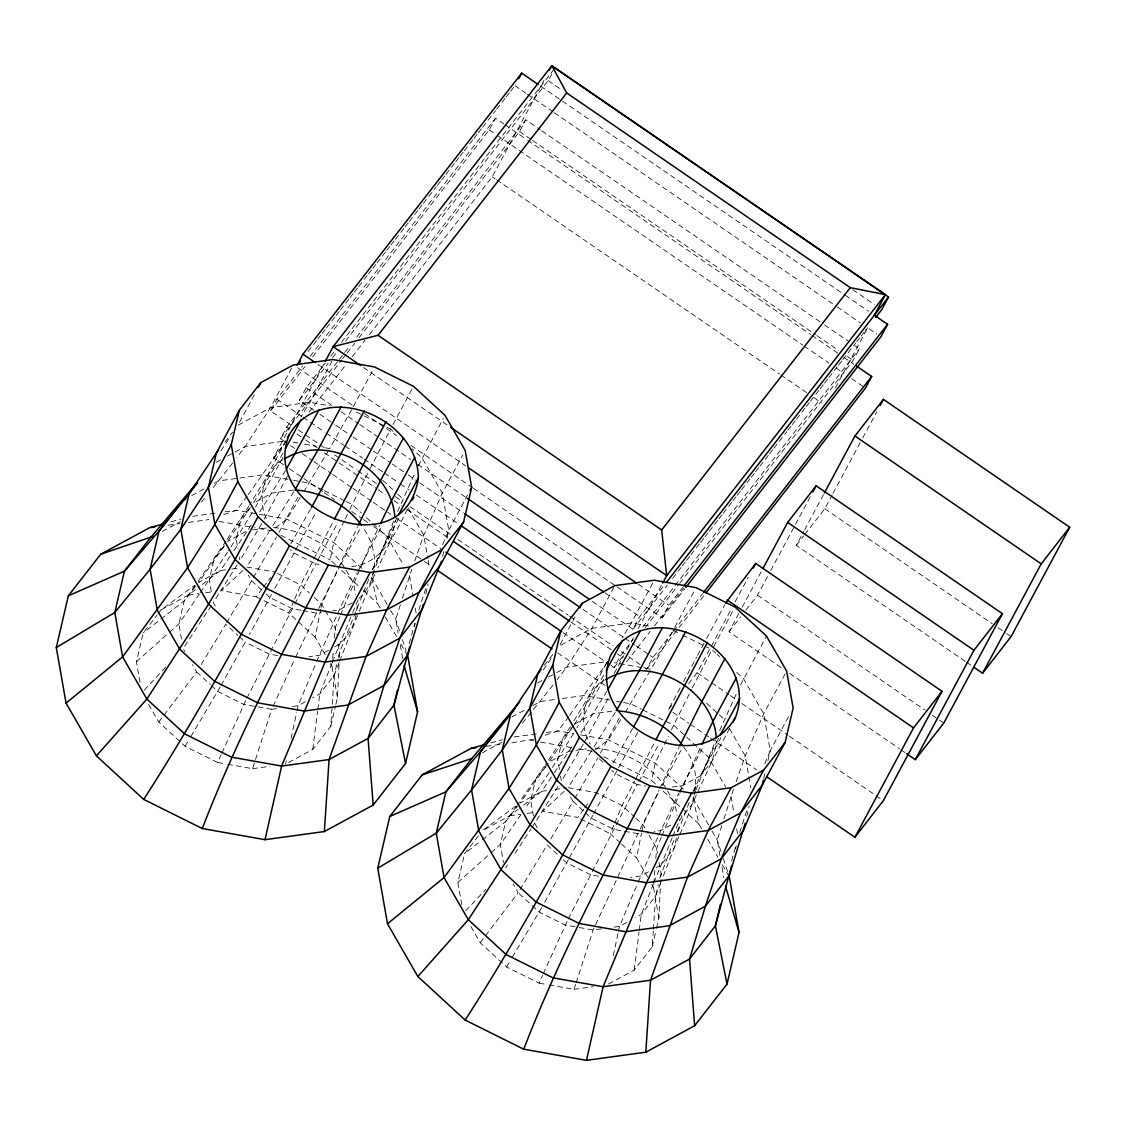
<?xml version="1.0" encoding="UTF-8"?>
<svg xmlns="http://www.w3.org/2000/svg" width="1126" height="1126" viewBox="0 0 1126 1126"><rect width="100%" height="100%" fill="white"/><g stroke="black" fill="none" stroke-linecap="round" stroke-linejoin="round"><path stroke-width="0.75" stroke-dasharray="5 3.75" d="M335.886 704.285L337.462 697.515L339.207 659.372M339.278 657.64L339.517 652.433L337.786 642.552M656.542 928.331L658.907 918.169L660.976 873.1L658.668 859.926M288.608 762.513L312.746 749.423L330.762 726.284L334.169 675.431L337.997 659.006M608.547 983.997L634.205 970.091L652.207 946.938L653.277 931.16M653.39 929.414L655.628 896.099L658.302 884.6M337.462 697.515L332.029 666.578L332.578 659.822M332.719 658.133L333.409 649.688M334.366 637.865L335.182 627.717L339.785 616.626M658.907 918.169L653.488 887.246L654.868 870.356M655.825 858.519L656.641 848.385L661.244 837.28M312.746 749.423L317.574 711.266M317.799 709.535L319.77 693.926L331.776 663.608M634.205 970.091L639.033 931.934M639.244 930.203L641.229 914.593L653.235 884.276M325.273 654.839L315.139 637.232L320.699 609.208M321.037 607.561L321.684 604.268L357.477 526.912M647.577 876.971L636.598 857.899L641.51 833.17M641.834 831.523L643.143 824.922L658.991 790.213M335.295 564.576L330.171 559.861L333.704 542.422L344.514 520.339M655.473 784.062L651.63 780.529L655.163 763.09L668.281 736.277M285.582 764.146L286.314 760.712M291.085 738.36L296.602 712.575M296.968 710.858L298.066 705.706L315.998 663.186M613.276 955.594L618.047 933.243M618.427 931.526L619.525 926.36L637.457 883.854M140.046 682.384L136.443 661.764L143.143 632.995L156.908 615.303M338.377 657.373L339.517 652.433L369.286 577.934M330.762 726.284L335.492 705.974M397.084 517.594L395.451 520.634L390.989 539.776L377.815 568.011M414.424 626.605L415.198 623.297M425.755 594.092L428.119 583.873M442.659 556.328L444.179 549.769M446.853 538.312L448.753 530.121L467.571 495.032M461.815 904.769L457.888 882.432L464.194 855.352M659.836 878.027L674.699 837.983M676.388 838.237L674.108 848.033L661.173 881.686M677.908 831.706L690.097 800.164M652.207 946.938L656.148 930.02M683.665 747.171C706.03 774.519 692.673 807.103 679.4 835.098M718.543 738.248L716.896 741.302L712.448 760.444L697.078 793.38M735.489 848.934L736.263 845.612M746.805 816.449L749.184 806.244M763.738 778.629L765.258 772.084M767.932 760.613L770.212 750.789L789.847 714.165M409.217 643.608L414.861 623.396M731.618 860.911L736.32 844.064M400.363 604.817L395.775 619.399L398.182 633.065M402.404 598.328L411.82 569.179M721.822 825.485L717.234 840.066L719.936 855.45M723.863 818.996L733.842 788.228M418.858 610.039L425.741 588.546M739.782 832.367L747.72 807.553M227.635 764.244L252.562 768.678L271.676 709.324L276.616 708.648M549.094 984.912L574.021 989.346L575.611 984.405M576.146 982.759L593.135 929.992L637.921 833.676L641.173 833.226M414.664 561.1L423.77 535.258L442.279 493.146L462.73 454.988M736.122 781.768L745.229 755.926L763.738 713.8L786.638 671.082M380.081 607.941L377.491 603.423L371.51 577.244L394.311 519.339M339.095 662.623L334.169 675.431L319.77 693.926L312.535 697.853M339.714 661.018L358.603 612.811M701.54 828.609L698.936 824.091L692.969 797.898L695.474 791.423M696.093 789.805L715.77 739.993M660.554 883.277L655.628 896.099L641.229 914.593L635.444 917.732M677.19 831.593L679.062 826.808L678.485 823.542M332.409 662.004L352.044 614.078M653.868 882.671L672.166 837.941M359.264 611.193L374.888 574.288M678.739 836.717L674.108 848.033L660.821 865.12L656.191 867.625M340.446 615.035L371.383 542.45L379.715 525.18M372.523 570.094L395.451 520.634M397.577 511.443L415.395 472.16M661.905 835.703L679.161 794.548M693.982 790.762L696.586 784.484M719.683 730.521L736.108 694.39M352.705 612.488L359.546 596.513M672.827 836.351L678.837 821.952M442.673 544.632L448.753 530.121L442.279 493.146L422.081 458.043L412.003 448.767M764.807 763.681L770.212 750.789L763.738 713.8L743.526 678.711L734.715 670.589M315.139 637.232L288.819 612.994L294.069 600.51M294.731 598.948L300.642 584.887L313.127 560.523M316.659 661.624L339.278 609.87L357.195 572.712M620.299 842.895L610.278 833.662L614.219 824.288M614.88 822.726L622.101 805.554L634.585 781.191M638.118 882.277L657.978 836.801M679.837 792.986L701.174 745.848M658.668 835.239L678.654 793.38M148.618 704.426L158.752 722.048L185.072 746.285L217.656 762.471L221.189 754.631M221.892 753.055L246.087 699.795M470.921 926.571L480.211 942.701L506.531 966.938L539.115 983.139L542.648 975.285M543.351 973.723L567.546 920.463M659.709 788.636L678.936 747.565M273.125 706.157L294.956 658.668M696.347 794.956L691.955 804.372L679.499 820.361L681.751 815.59M295.688 657.091L316.462 613.008L321.346 612.333M372.27 569.489L399.449 517.031M692.969 791.747L716.896 741.302M418.365 465.882L443.348 418.379M740.57 684.974L766.44 635.993M357.955 571.163L382.207 525.307M679.4 791.831L703.666 745.975M345.274 518.762L349.144 510.88M349.904 509.29L369.314 470.26M671.363 729.958L691.547 689.365M318.785 608.35L338.968 567.997M640.244 829.018L659.653 790.213M246.847 698.275L293.956 605.619M568.306 918.929L590.643 874.747L599.229 876.281M592.248 871.623L615.415 826.287M313.901 559.003L333.592 520.761M635.36 779.671L655.05 741.429M370.088 468.697L390.595 429.062L385.922 426.74M692.335 687.845L712.054 649.73L715.84 653.207M294.759 604.071L315.744 563.859L322.374 565.041M616.218 824.739L637.203 784.526L645.494 786.004M254.307 394.79L237.938 425.304L270.423 407.696L309.903 402.278L329.932 405.839M291.69 368.019L270.423 407.696L245.257 446.501L236.826 457.494M291.113 425.009L270.55 410.891L276.799 399.209L302.655 365.992M313.915 410.23L299.417 400.265L306.145 387.724L325.301 363.107M284.85 441.631L280.501 438.647L286.75 426.979L338.307 360.728M283.682 464.771L273.519 457.803L324.443 362.839M285.807 441.096L266.172 477.72L249.888 504.406M331.987 361.08L309.903 402.278L300.811 417.127M283.062 453.173L253.294 503.252L272.056 493.075L294.871 489.937M282.978 457.184L255.56 507.066M287.411 476.242L262.696 521.887M312.564 356.9L489.261 129.884L495.51 118.216L503.744 123.874M279.009 532.387L298.643 495.764M353.282 406.641L372.917 370.018M369.412 334.605L492.231 176.81L543.942 80.368M358.983 337.8L519.55 131.503L525.814 119.835L540.311 129.786M295.702 550.037L316.153 511.894M345.513 341.051L548.221 80.622L552.697 72.261M317.377 560.804L337.828 522.661M393.058 424.488L412.693 387.865M340.601 564.942L360.236 528.319M407.345 509.262C395.339 533.654 380.799 566.04 349.102 566.603M560.213 644.438L576.582 613.923M613.966 587.167L591.868 628.364L566.716 667.169L557.229 679.541M606.435 663.284L587.617 698.387L571.346 725.074M652.63 583.268L631.362 622.931L622.27 637.78M603.705 675.361L574.753 723.905L548.953 762.119L568.996 751.253L574.218 750.535M603.62 679.386L577.005 727.72M592.375 601.368L632.981 629.251L639.709 616.696L665.339 583.775M611.165 665.635L614.064 667.619L620.313 655.951L633.093 639.54M614.289 673.362L623.874 655.473M633.389 637.738L624.677 653.981L618.878 649.998M638.287 628.59L661.947 584.464M608.04 698.43L584.155 742.555M617.006 586.885L662.13 617.85L668.858 605.309L682.863 587.308M600.468 753.055L619.286 717.952M643.959 667.211L646.718 669.097L652.967 657.429L672.363 632.516M674.741 627.309L695.192 589.165M637.612 732.547L593.796 813.591M835.393 387.893L867.625 327.793L876.872 334.14M679.625 583.381L853.128 360.475L859.377 348.807L855.028 345.823M669.435 707.846L680.174 687.831M683.482 681.666L686.776 675.501M687.606 673.967L696.698 657.021M697.515 655.473L705.777 640.075M706.607 638.541L724.778 604.648M638.836 781.472L658.471 744.849M688.662 683.637L697.093 672.785L731.787 608.096M735.095 601.931L748.311 577.286M713.687 646.676L733.322 610.053M781.008 667.465L729.029 631.77L738.938 613.29M742.245 607.125L761.232 571.698M745.905 610.081L757.517 595.175L769.903 572.064M770.733 570.53L794.674 525.856M795.505 524.322L811.199 495.046M662.06 785.61L682.511 747.453M965.235 661.328L796.293 545.35L803.725 531.486M804.555 529.952L823.542 494.511M804.738 534.512L824.781 508.755L832.213 494.891M833.043 493.343L861.953 439.436M862.769 437.887L876.816 411.708M672.25 787.032L682.398 785.638L700.456 775.842L720.907 737.699M729.62 728.395L712.448 760.444L700.456 775.842M271.493 594.458L249.409 634.445M274.843 588.335L294.069 553.091L290.311 549.629M592.952 815.125L569.165 858.181M568.306 859.715L542.507 906.106M220.217 686.944L190.378 737.389M221.062 685.438L245.144 642.13L239.078 636.542M541.676 907.598L511.823 958.043M351.636 409.695L329.622 448.584L322.965 447.402M310.466 509.262L290.832 543.703M672.25 631.855L651.081 669.252L614.402 662.721M632.77 728.423L612.291 764.371M253.35 577.751L276.56 536.961M574.809 798.418L598.019 757.629M261.823 523.379L239.965 560.495L239.388 557.201M583.282 744.033L561.424 781.163L560.551 776.222M285.483 470.541L258.853 513.273M226.622 622.748L251.633 580.777L248.297 574.978M185.072 746.285L189.492 738.867M606.942 691.209L580.312 733.941M550.755 838.912L573.092 801.445L570.586 797.095M506.531 966.938L510.951 959.535M328.736 450.09L304.583 490.289M650.195 670.744L626.042 710.956M252.041 512.893L228.508 550.741M573.5 733.561L549.967 771.394M201.23 664.579L225.721 624.24L237.868 635.43M519.959 889.723L547.18 844.908L559.326 856.084M248.987 505.898L227.03 539.621M570.446 726.566L545.519 764.653M300.163 497.509L286.905 519.156L271.619 530.754L254.659 527.728M620.736 719.613L608.364 739.824L593.078 751.408L576.118 748.396M272.816 525.743L293.956 491.429M594.275 746.411L615.415 712.096M237.192 564.844L213.25 602.593L215.756 606.914M270.043 530.191L246.707 566.983L274.603 571.952M531.894 827.568L558.651 785.512M591.488 750.845L568.166 787.651L596.062 792.605L622.101 805.554L634.487 816.955M248.48 529.15L252.252 523.379M211.378 605.464L183.186 648.59L184.875 651.518M571.825 746.918L552.458 775.547M505.588 867.822L507.46 864.937M514.99 853.438L530.951 829.003M227.551 552.19L200.428 592.572M549.009 772.844L524.829 808.961M220.963 450.696L230.394 436.592M543.365 669.942L551.853 657.246M228.451 540.044L250.422 507.488M226.044 541.071L196.206 583.944M544.534 766.102L517.664 804.611M230.042 556.314L220.316 570.615L198.049 587.659M233.926 550.6L247.537 530.585L227.494 541.451M551.487 776.982L541.775 791.268L519.508 808.327M199.443 593.993L178.851 623.874L168.576 633.065M520.902 814.661L500.31 844.542L491.316 852.579M224.51 545.688L198.612 582.381L220.316 570.615L230.211 569.249M545.955 766.356L520.071 803.049L541.775 791.268L546.715 790.593M195.206 585.351L184.214 600.876L143.143 632.995M516.665 806.019L505.673 821.544L482.392 839.743M247.143 496.087L236.756 510.233L223.638 514.638M248.184 494.666L286.271 440.871L245.257 446.501L226.861 456.48M568.602 716.741L558.215 730.901L545.097 735.306M569.629 715.334L607.73 661.539L566.716 667.169L555.991 672.996M242.906 570.53L221.329 590.587L256.235 596.794L262.358 588.518M263.385 587.139L270.522 577.469M583.817 809.172L577.694 817.462L542.788 811.255L564.365 791.184M584.844 807.792L589.94 800.896M158.752 722.048L162.974 716.488M164.016 715.094L196.698 672.053L192.476 664.72M480.211 942.701L518.143 892.707L513.09 883.91M232.618 462.997L211.238 490.162M553.021 685.03L521.732 724.117M225.017 441.913L232.561 432.229M308.102 351.467L312.409 345.935M313.492 344.556L316.716 340.404M317.799 339.01L321.037 334.858M322.106 333.479L325.344 329.327M326.413 327.933L330.72 322.402M331.804 321.023L335.041 316.87M336.111 315.477L339.348 311.325M340.418 309.946L349.046 298.869M350.116 297.489L353.353 293.337M354.423 291.944L357.66 287.792M358.744 286.412L367.358 275.335M368.441 273.956L371.664 269.804M372.748 268.424L375.971 264.272M377.055 262.879L385.669 251.802M386.753 250.422L389.99 246.27M391.06 244.891L394.297 240.739M395.367 239.345L399.674 233.814M400.757 232.435L403.995 228.282M405.064 226.889L408.302 222.737M409.371 221.358L417.999 210.281M419.069 208.901L422.306 204.749M423.376 203.356L436.311 186.747M437.395 185.368L440.618 181.216M441.702 179.822L444.925 175.67M446.009 174.291L454.623 163.214M455.706 161.834L458.944 157.682M460.013 156.303L463.25 152.151M464.32 150.757L472.948 139.68M474.018 138.301L477.255 134.149M478.325 132.769L481.562 128.617M482.646 127.224L486.953 121.692M488.022 120.313L495.567 110.615M496.65 109.236L505.264 98.159M506.348 96.78L509.571 92.628M510.655 91.234L513.878 87.082M310.199 356.309L495.51 118.216M270.55 410.891L305.019 366.583M330.692 356.182L334.999 350.65M341.474 342.346L553.936 69.376M299.417 400.265L328.271 363.191M332.578 357.66L339.053 349.356M339.39 359.349L343.697 353.817M344.781 352.424L350.158 345.499M356.632 337.195L525.814 119.835M280.501 438.647L341.755 359.94M342.825 358.561L346.062 354.409M347.132 353.029L354.676 343.331M273.519 457.803L284.301 443.968M309.073 412.13L345.71 365.063M352.171 356.759L365.105 340.151M157.978 613.937L161.145 609.856L194.446 585.436M249.142 508.572L240.837 519.241L236.207 539.129L237.938 548.981M223.398 546.715L214.193 558.538L209.253 579.763L211.829 594.444M195.53 586.35L184.214 600.876L178.851 623.874L181.75 640.356M359.081 598.356C379.026 580.383 378.8 548.545 363.036 527.967M544.322 665.339L552.936 654.276M632.981 629.251L667.225 585.253M672.616 578.328L681.23 567.251M682.314 565.871L685.537 561.719M686.621 560.34L689.858 556.188M690.928 554.794L699.556 543.717M700.625 542.338L703.863 538.186M704.932 536.806L708.17 532.654M709.239 531.261L717.867 520.198M718.937 518.805L722.174 514.652M723.258 513.273L731.872 502.196M732.942 500.817L736.179 496.665M737.263 495.271L740.486 491.119M741.57 489.74L750.183 478.663M751.267 477.283L754.49 473.131M755.574 471.752L758.811 467.586M759.881 466.206L768.509 455.129M769.579 453.75L772.816 449.598M773.886 448.218L786.821 431.61M787.89 430.216L791.128 426.064M792.211 424.685L795.435 420.533M796.518 419.139L800.825 413.608M801.895 412.229L805.132 408.076M806.216 406.683L809.439 402.531M810.523 401.152L819.137 390.075M820.221 388.695L823.444 384.543M824.528 383.15L827.765 378.998M828.835 377.618L837.462 366.541M838.532 365.162L841.769 361.01M842.839 359.63L855.774 343.008M856.844 341.628L860.081 337.476M861.165 336.097L864.388 331.945M865.472 330.551L867.625 327.793M478.367 835.956L464.588 853.663L481.027 840.812M642.791 627.083L674.038 586.942M675.107 585.562L859.377 348.807M614.064 667.619L623.621 655.346M645.142 627.675L678.542 584.774M573.711 725.243L562.296 739.909L557.666 759.783L559.397 769.649M626.478 661.863L650.181 631.419M654.487 625.873L683.581 588.504M547.926 763.428L535.652 779.192L530.712 800.431L533.569 816.73M662.13 617.85L684.763 588.785M519.044 804.372L505.673 821.544L500.31 844.542L503.491 862.657M673.447 631.137L702.525 593.754M646.718 669.097L677.951 628.955M679.034 627.576L703.82 595.738M668.605 709.394L671.772 705.326M729.029 631.77L740.627 616.865M796.293 545.35L803.683 535.863M201.371 502.126L206.86 495.482M144.227 690.168L166.662 666.226M465.685 910.835L485.756 889.413M136.443 661.764L167.281 634.205M457.888 882.432L490.035 853.719M161.145 609.856L188.309 595.119L196.656 588.729M515.905 806.103L482.604 830.524L509.768 815.787L518.115 809.397M216.136 462.307L220.724 459.816M191.899 495.51L203.905 488.994M214.404 483.307L218.908 480.858L262.71 474.848L291.859 480.028M282.668 459.872C262.034 471.977 256.77 501.647 267.904 521.943M162.313 531.402L180.315 521.634M352.269 602.832L339.278 609.87L332.761 610.771M328.567 650.307L319.32 655.318L308.876 656.754M334.732 646.957C349.51 638.203 357.786 619.694 357.026 602.874M305.301 701.779L298.066 705.706L291.465 706.607M560.945 645.128L591.868 628.364L631.362 622.931L649.73 626.197M537.581 682.961L542.183 680.47M548.32 677.148L554.456 673.827M511.851 716.995L526.869 708.845M532.865 705.594L540.367 701.526L555.526 699.443M604.127 680.54C583.015 692.94 577.948 723.751 590.235 744.103M482.266 752.872L501.774 742.301M574.753 723.905L593.515 713.729L616.33 710.605M670.843 825.062L660.737 830.538L654.22 831.438M648.492 871.805L640.778 875.986L630.335 877.421M626.76 922.447L619.525 926.36L611.277 927.5M511.683 742.822L533.611 739.163M171.082 521.788L181.033 519.044M490.88 742.907L502.492 739.712M192.701 516.285L218.12 512.794M224.89 511.866L236.756 510.233L257.502 513.935M168.182 525.18L180.047 523.548M188.535 522.394L208.873 519.593M252.759 529.867L266.679 527.953M231.857 569.024L238.459 568.123M188.309 595.119L198.739 593.698M205.692 592.74L212.645 591.783M562.268 698.514L584.169 695.516L609.898 700.09M252.562 768.678L269.944 766.299M514.16 736.953L539.579 733.462M546.349 732.533L558.215 730.901L573.781 733.673M486.249 746.313L501.506 744.216M575.949 750.296L586.393 748.86M554.963 789.467L566.519 787.876M509.768 815.787L520.198 814.351M527.151 813.408L534.104 812.451M601.383 928.851L593.135 929.992L576.723 927.078M574.021 989.346L593.135 986.728M292.943 442.068L297.94 442.954M304.611 444.137L316.293 446.206M293.576 480.338L300.445 481.548M302.148 481.858L309.017 483.082L322.909 489.979M259.233 514.23L286.905 519.156L333.704 542.422L362.699 569.123M273.618 527.545C301.852 529.882 330.537 544.111 345.288 568.883M219.049 521.408L252.97 527.432M300.952 610.25L292.338 608.716L269.818 597.526L266.186 594.176M302.683 610.559L316.462 613.008M616.752 701.301L621.89 702.216M623.607 702.525L630.476 703.75L641.271 709.113M277.784 655.614L269.184 654.079L245.144 642.13M580.692 734.898L608.364 739.824L655.163 763.09L684.144 789.776M595.077 748.213C623.311 750.549 651.996 764.779 666.747 789.551M530.332 740.261L533.724 740.866M540.508 742.062L574.429 748.1M271.676 709.324L243.765 704.369L217.726 691.42L211.547 685.72M637.921 833.676L613.797 829.383L591.277 818.194L585.224 812.606M217.656 762.471L225.974 763.949M575.076 926.782L565.224 925.023L539.185 912.088L518.143 892.707M539.115 983.139L547.419 984.617M356.323 412.017L362.544 415.114M364.106 415.888L384.36 425.966M673.095 630.363L680.892 634.234M682.455 635.008L708.944 648.182M324.443 490.753L344.514 500.732M346.048 501.492L352.227 504.561L361.277 512.893M642.819 709.887L664.424 720.626M665.959 721.386L673.686 725.228L685.326 735.94M280.867 535.343L330.171 559.861M294.069 553.091L315.744 563.859M277.672 573.472L300.642 584.887L309.312 592.867M603.86 756.771L651.63 780.529M637.203 784.526L615.528 773.745L611.77 770.297M256.235 596.794L288.819 612.994M580.791 819.01L610.278 833.662M590.643 874.747L566.603 862.798L560.537 857.21M548.221 80.622L561.269 89.587M852.776 289.692L874.536 304.625M540.79 86.266L561.086 100.2M562.536 101.199L843.895 294.336M845.345 295.322L868.554 311.255M514.962 85.703L525.87 93.191M527.235 94.134L552.908 111.756M554.358 112.755L835.717 305.892M837.167 306.877L860.377 322.81M541.761 130.785L823.12 323.922M824.57 324.921L847.779 340.84M519.55 131.503L531.162 139.469M532.612 140.469L815.421 334.591M816.871 335.59L838.617 350.524M847.315 356.492L853.128 360.475M505.11 124.803L526.236 139.3M527.686 140.3L810.495 334.436M811.945 335.435L838.04 353.353M843.838 357.336L853.775 364.148M489.261 129.884L496.116 134.599M497.481 135.542L802.782 345.105M804.231 346.104L828.891 363.022M836.139 368.005L843.388 372.988M851.65 378.66L864.05 387.161M492.231 176.81L495.13 178.809M496.58 179.794L779.389 373.931M780.839 374.93L806.948 392.847M814.197 397.83L821.445 402.798M824.781 508.755L992.288 623.734M998.058 627.703L1005.279 632.657M1006.728 633.642L1011.064 636.626M966.685 662.313L971.02 665.297M757.517 595.175L925.023 710.154M932.244 715.109L938.014 719.078M939.464 720.077L943.785 723.047M363.585 367.555L449.147 426.29M789.678 673.404L899.421 748.748M900.856 749.733L905.191 752.703M317.982 364.444L465.657 465.812M638.231 584.281L668.858 605.309M297.616 367.639L354.507 406.683M364.655 413.65L396.563 435.551M411.06 445.516L471.977 487.319M473.427 488.318L615.556 585.886M306.145 387.724L332.254 405.641M340.953 411.609L358.364 423.559M359.813 424.558L378.66 437.493M380.109 438.493L410.568 459.394M417.816 464.376L465.671 497.228M604.901 592.797L639.709 616.696M697.093 672.785L728.86 694.601M730.31 695.587L736.08 699.556M741.865 703.525L788.073 735.236M789.509 736.235L883.375 800.656M319.728 414.213L334.225 424.164M335.675 425.164L351.636 436.114M353.085 437.099L371.932 450.048M373.382 451.047L390.792 462.983M392.242 463.982L406.739 473.933M408.189 474.933L418.337 481.9M419.787 482.899L463.307 512.766M276.799 399.209L301.726 416.324M303.175 417.31L308.974 421.293M310.424 422.292L324.921 432.243M326.371 433.243L343.782 445.192M345.232 446.192L362.628 458.127M364.078 459.126L382.939 472.075M384.388 473.061L398.885 483.026M400.335 484.011L409.048 489.993M416.296 494.961L458.352 523.843M583.071 609.462L623.677 637.33M625.127 638.329L635.064 645.142M636.443 646.085L648.843 654.6M650.209 655.543L652.967 657.429M298.362 429.977L304.161 433.96M305.61 434.96L318.672 443.911M320.122 444.911L325.921 448.894M334.619 454.862L356.379 469.795M357.829 470.795L376.675 483.744M395.536 496.679L402.784 501.661M410.033 506.644L450.639 534.512M457.888 539.495L568.123 615.148M569.573 616.147L613.079 646.014M628.815 656.81L642.58 666.268M286.75 426.979L289.649 428.964M296.898 433.946L304.161 438.915M305.61 439.914L317.208 447.881M324.457 452.863L337.504 461.815M338.968 462.814L376.675 488.698M378.125 489.697L385.374 494.666M394.072 500.648L401.32 505.616M407.119 509.599L447.74 537.482M571.009 622.101L611.615 649.984M617.414 653.953L620.313 655.951M290.649 445.615L294.998 448.598M302.247 453.581L312.395 460.548M313.844 461.547L331.255 473.483M332.705 474.482L351.551 487.431M353.015 488.417L371.861 501.366M373.311 502.365L390.722 514.3M396.521 518.284L441.476 549.15M563.296 632.77L609.715 664.636M672.94 712.364L688.83 723.272M690.266 724.257L703.271 733.181M704.707 734.18L709.042 737.15M710.492 738.135L756.7 769.86M289.481 468.754L302.528 477.72M303.978 478.719L322.838 491.654M324.288 492.653L334.436 499.62M351.833 511.57L361.995 518.537M363.445 519.536L367.794 522.52M373.593 526.504L422.897 560.354M424.347 561.339L430.16 565.322M557.778 652.939L607.083 686.776M717.093 654.361L719.613 656.683M706.635 703.257L717.952 713.673M719.218 714.841L724.243 719.472M390.595 429.062L393.115 431.385M686.607 737.136L708.592 757.376L725.834 787.313M382.671 480.281L396.493 493.019M397.76 494.173L402.784 498.804M366.443 517.664L387.133 536.708L403.516 565.153M663.144 791.128L681.047 807.609M682.314 808.778L698.936 824.091M599.257 758.783L604.268 763.386M635.711 818.095L643.143 824.922L648.21 833.719M341.685 570.46L362.136 589.292M363.416 590.474L377.491 603.423M621.552 844.05L636.598 857.899M573.092 801.445L584 811.494M314.267 597.427L321.684 604.268L335.182 627.717L336.35 634.318M251.633 580.777L261.331 589.714M196.698 672.053L210.309 684.58M729.493 728.578L745.229 755.926L750.789 787.651M692.969 797.898L708.578 825.006M712.04 831.03L717.234 840.066L722.723 856.787M707.621 839.152L718.022 857.252M722.357 864.782L729.31 876.844M667.577 790.987L675.051 803.978L677.05 815.393M649.055 835.196L656.641 848.385L657.514 853.325M651.799 884.318L653.488 887.246M408.034 507.91L423.77 535.258L427.866 558.637M534.709 823.247L537.201 827.582M371.51 577.244L387.119 604.338M390.581 610.362L395.775 619.399L399.617 631.109M385.289 616.992L396.563 636.584M400.912 644.114L406.979 654.67M346.118 570.319L353.592 583.324L355.591 594.725M330.34 663.65L332.029 666.578M723.272 858.448L728.761 875.169M402.362 639.455L406.204 651.166M730.999 796.307L733.997 813.394M736.7 828.778L738.192 837.322M722.033 867.4L723.835 877.661M428.161 560.312L429.33 566.983M409.54 575.639L413.143 596.147M415.241 608.11L416.733 616.654M400.279 645.029L403.277 662.116"/><path stroke-width="1.5" d="M324.372 831.537L329.059 759.557L366.077 656.444L386.739 609.799L409.639 567.082L442.11 549.474L463.659 521.802L471.667 487.403L465.179 450.414L444.981 415.325L413.509 386.345L374.55 366.977L332.817 359.546L293.323 364.979L260.852 382.587L239.317 410.258L216.403 452.976L189.154 493.54L159.005 531.092L124.423 571.149L68.334 595.809L56.3 647.52L66.054 703.103L96.414 755.856L143.72 799.418L202.272 828.525L265.018 839.686L324.372 831.537L373.17 805.062L405.557 763.47L417.591 711.759L407.851 656.176M645.817 1052.191L650.518 980.225L687.536 877.098L708.198 830.467L731.098 787.75L763.569 770.142L785.118 742.456L793.126 708.057L786.638 671.082L766.44 635.993L734.968 607.013L696.009 587.631L654.262 580.214L614.782 585.633L582.311 603.24L560.762 630.926L537.862 673.644L510.613 714.208L480.464 751.76L445.882 791.817L389.793 816.477L377.759 868.188L387.499 923.77L417.859 976.523L465.179 1020.072L523.731 1049.193L586.477 1060.34L645.817 1052.191L694.629 1025.73L727.016 984.124L739.05 932.427L729.31 876.844M265.018 839.686L281.627 766.074L325.062 662.074L347.244 615.218L370.158 572.501L409.639 567.082M586.477 1060.34L603.086 986.742L646.521 882.728L668.703 835.886L691.617 793.168L731.098 787.75M56.3 647.52L114.81 612.488L150.11 569.249L180.836 529.276L208.394 487.375L231.294 444.657L239.317 410.258M289.072 435.002C258.445 512.386 405.177 569.01 418.351 477.917C418.07 415.607 318.855 376.76 287.44 438.056M397.408 690.28L393.945 705.158L405.557 763.47M409.78 646.521L393.945 705.158L368.075 738.403L329.059 759.557L281.627 766.074L231.477 757.151L184.678 733.885L146.859 699.077L122.593 656.908L114.81 612.488L124.423 571.149L150.307 537.904L197.219 482.59M423.376 604.296L407.851 654.811L383.952 685.509L368.075 738.403L373.17 805.062M441.505 561.241L422.18 609.405L399.814 638.146L383.952 685.509L347.934 705.045L304.133 711.055L257.84 702.821L214.63 681.343L179.71 649.195L157.302 610.264L150.11 569.249L159.005 531.092L182.891 500.394L185.903 498.762M377.759 868.188L436.269 833.141L471.569 789.917L502.295 749.944L529.853 708.043L552.753 665.325L560.762 630.926M735.348 717.726C761.978 649.505 648.154 591.319 610.531 655.656C583.901 723.877 697.726 782.063 735.348 717.726L732.899 722.301M720.415 904.333L715.404 925.825L727.016 984.124M731.633 865.528L715.404 925.825L689.534 959.07L650.518 980.225L603.086 986.742L552.936 977.818L506.137 954.552L468.317 919.731L444.052 877.576L436.269 833.141L445.882 791.817L471.766 758.572L519.776 701.892M745.229 823.261L729.31 875.479L705.411 906.177L689.534 959.07L694.629 1025.73M763.344 780.276L762.203 785.188L743.639 830.059L721.259 858.814L705.411 906.177L669.393 925.713L625.592 931.723L579.299 923.489L536.089 902.01L501.169 869.863L478.761 830.932L471.569 789.917L480.464 751.76L504.349 721.062M202.272 828.525C237.389 737.586 282.739 651.067 328.412 565.083L370.158 572.501M523.731 1049.193C558.848 958.254 604.198 871.735 649.871 785.751L691.617 793.168M358.223 525.321L380.602 480.535L403.502 437.817M679.682 745.989L702.061 701.202L724.961 658.485M380.475 523.618L391.834 500.071L414.748 457.339M701.92 744.272L713.293 720.724L736.207 678.007M334.38 519.227L385.993 421.687M655.839 739.895L707.452 642.355M258.403 387.161L260.852 382.587M296.997 365.303L302.978 354.155L521.69 73.148L538.059 84.394M231.294 444.657L237.783 481.632L214.883 524.364L187.578 567.687L122.593 656.908L66.054 703.103M325.231 361.376L333.127 346.653L551.839 65.66L885.402 294.632L874.353 315.238L887.57 324.316L880.842 336.857L685.833 587.406M285.511 448.584L301.064 419.604M237.783 481.632L257.981 516.735L235.081 559.453L208.549 604.141L146.859 699.077L96.414 755.856M319.122 409.808L286.37 469.049M341.094 406.782L318.194 449.513L295.744 488.445M518.706 78.736L521.69 73.148M257.981 516.735L289.466 545.716C243.16 631.545 196.487 717.332 143.72 799.418M364.317 410.92L311.325 507.756M549.474 70.065L551.839 65.66L566.688 92.951L850.299 287.651L885.402 294.632L666.691 575.625L662.75 582.986M398.717 514.54L418.351 477.917M412.257 500.113L413.889 497.059M470.035 490.443L471.667 487.403M442.11 549.474L419.21 592.192L399.814 638.146L366.077 656.444L325.062 662.074L281.711 654.361L241.245 634.248L208.549 604.141L187.578 567.687L180.836 529.276L189.154 493.54L197.683 482.59M463.659 521.802L440.745 564.52L419.21 592.192L386.739 609.799L347.244 615.218L305.512 607.801L266.552 588.434L235.081 559.453L214.883 524.364L208.394 487.375L216.403 452.976L218.557 450.217M579.848 607.829L582.311 603.24M552.753 665.325L559.242 702.3L536.342 745.018L509.022 788.355L444.052 877.576L387.499 923.77M606.154 670.786L622.509 640.258M559.242 702.3L579.44 737.403L556.54 780.121L530.008 824.809L468.317 919.731L417.859 976.523M640.581 630.461L607.829 689.703M662.552 627.449L639.638 670.167L616.33 710.605M579.44 737.403L610.911 766.384C564.619 852.213 517.946 938 465.179 1020.072M685.776 631.573L633.628 726.917M554.949 68.081L888.513 297.053L881.785 309.594L875.718 317.391M725.594 603.1L755.743 563.422L942.026 691.294L883.375 800.656L854.887 837.265L766.806 776.799M753.266 568.039L755.743 563.422M762.893 568.616L787.665 522.408L816.153 485.813L1002.436 613.684L943.785 723.047L915.297 759.642L906.641 753.702M856.534 366.034L871.679 376.436L865.43 388.104L705.974 592.966M812.845 491.963L816.153 485.813M824.373 492.977L854.93 435.987L883.417 399.378L1069.7 527.25L1011.064 636.626L982.576 673.221L973.906 667.268M880.124 405.543L883.417 399.378M720.176 735.194L739.81 698.584M763.569 770.142L740.669 812.859L721.259 858.814L687.536 877.098L646.521 882.728L603.17 875.029L562.704 854.901L530.008 824.809L509.022 788.355L502.295 749.944L510.613 714.208L514.878 708.733M785.118 742.456L762.203 785.188L740.669 812.859L708.198 830.467L668.703 835.886L626.971 828.469L588.011 809.101L556.54 780.121L536.342 745.018L529.853 708.043L537.862 673.644L541.099 669.491M854.887 837.265L913.538 727.889L942.026 691.294M915.297 759.642L973.948 650.279L1002.436 613.684M982.576 673.221L1041.212 563.859L1069.7 527.25M68.334 595.809L100.721 554.217L149.533 527.742L164.452 523.618M298.404 363.923L300.558 361.165M360.686 365.57L333.127 346.653L378.055 335.295L566.688 92.951M389.793 816.477L422.18 774.871L470.978 748.41L484.25 744.75M450.597 427.289L666.691 575.625L661.68 529.994L850.299 287.651M666.409 582.395L888.513 297.053M683.946 585.928L887.57 324.316M703.609 592.375L871.679 376.436M284.174 459.056C326.948 432.609 391.595 467.332 394.846 517.214M153.305 536.286L100.721 554.217M605.633 679.724C648.407 653.277 713.054 688 716.305 737.868M422.18 774.871L471.766 758.572M151.222 527.517L154.614 527.038M470.978 748.41L476.073 747.706M294.871 489.937C320.685 491.851 346.006 503.969 361.376 525.068M618.061 710.914C643.312 712.814 667.788 725.257 682.835 745.736M289.466 545.716L328.412 565.083M610.911 766.384L649.871 785.751M854.93 435.987L1041.212 563.859M787.665 522.408L973.948 650.279M378.055 335.295L661.68 529.994M727.255 600.017L913.538 727.889M302.978 354.155L315.252 362.572M468.557 467.811L636.781 583.296M467.135 498.227L603.452 591.812M464.756 513.766L589.475 599.384M461.252 525.828L580.171 607.463M453.539 541.465L569.559 621.102M445.826 552.134L561.846 631.785M437.409 570.305L551.979 648.956M725.51 886.148L739.05 932.427M404.051 665.48L417.591 711.759"/></g></svg>
